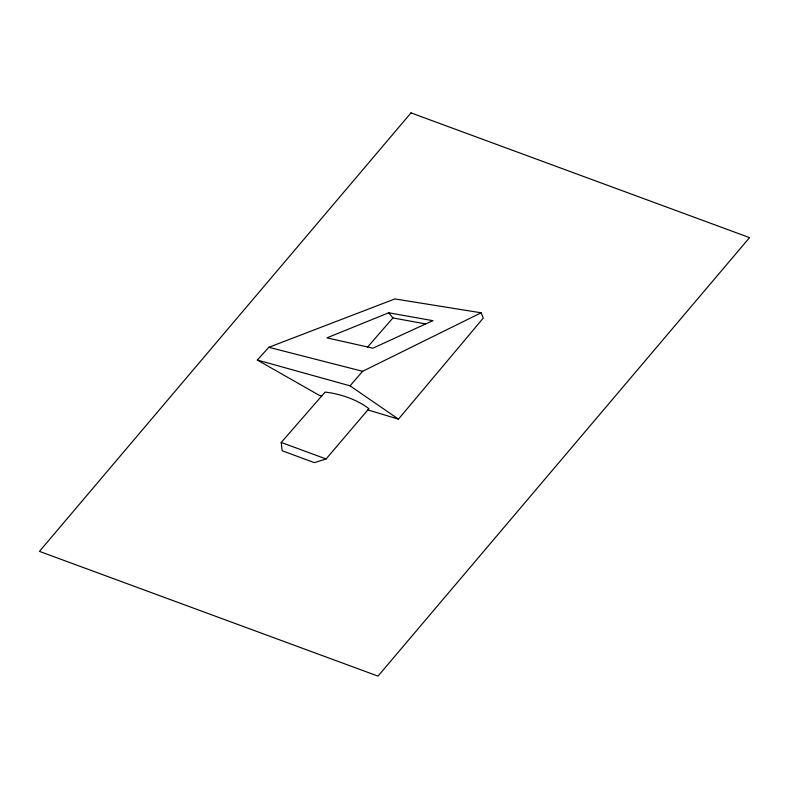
<?xml version="1.0" encoding="UTF-8"?>
<svg xmlns="http://www.w3.org/2000/svg" width="789" height="789" viewBox="0 0 789 789"><rect width="100%" height="100%" fill="white"/><g stroke="black" fill="none" stroke-linecap="round" stroke-linejoin="round"><path stroke-width="1.18" d="M326.094 458.961L368.917 408.692C357.19 399.619 340.079 393.721 325.098 392.103L281.229 442.461L326.094 458.961L314.545 462.63A24.41 16.115 -29.4 0 1 313.835 462.453L282.166 450.756L281.229 442.461M367.871 409.925L398.465 419.137L483.302 318.046L481.103 312.799L394.894 298.932L268.832 347.298L257.313 360.05L319.101 395.23L321.695 396.009M257.313 360.05L350.069 385.831L362.624 371.303L481.103 312.799M367.635 347.002L392.942 317.928L425.646 323.934M432.776 320.65L372.931 348.186L326.942 337.86L388.711 312.789L432.776 320.65M268.832 347.298L362.624 371.303M350.069 385.831L398.465 419.137M388.711 312.789L392.942 317.928M411 112.886L39.45 551.373L378 676.114L749.55 237.627L411 112.886"/></g></svg>
